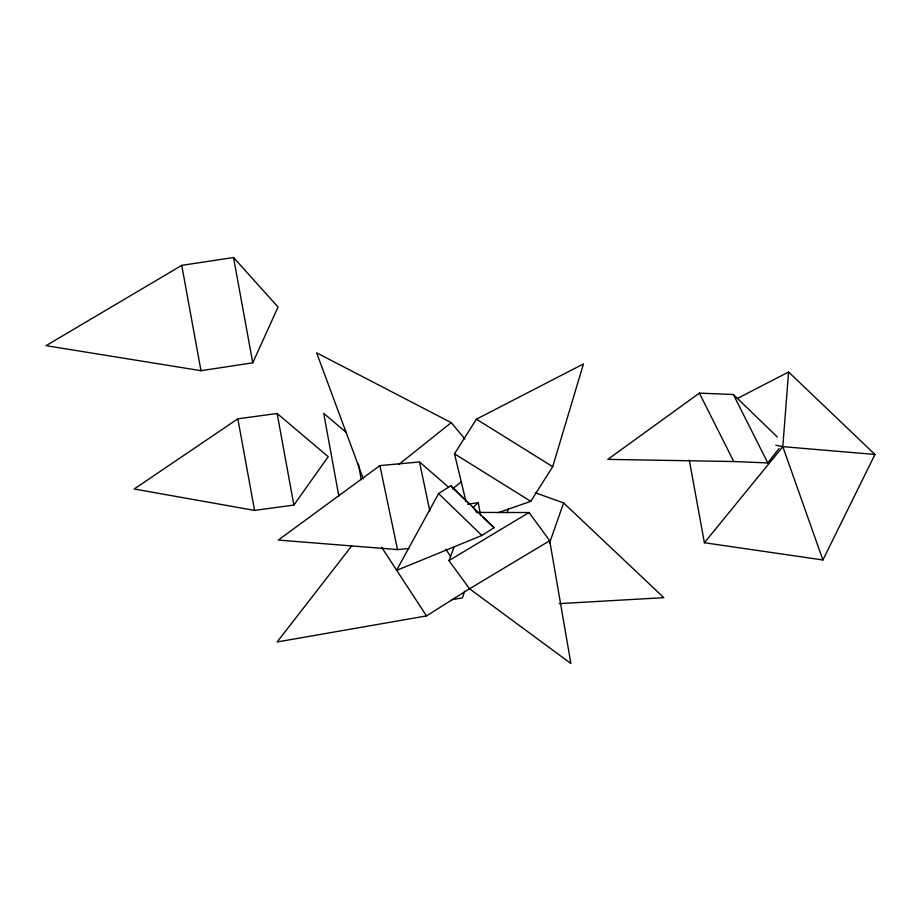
<?xml version="1.0" encoding="UTF-8"?>
<svg xmlns="http://www.w3.org/2000/svg" width="921" height="921" viewBox="0 0 921 921"><rect width="100%" height="100%" fill="white"/><g stroke="black" fill="none" stroke-linecap="round" stroke-linejoin="round"><path stroke-width="1.38" d="M689.299 460.143L704.392 542.734L822.913 559.98L782.804 446.65L788.583 372.003L737.779 398.286M498.157 512.698L530.761 501.335L552.704 466.694L583.454 363.945L476.422 419.17L454.479 453.811L465.934 501.243M464.633 591.247L462.469 597.867L451.497 599.686M506.987 512.916L508.404 508.876M549.423 543.402L563.606 502.947L535.308 492.747M478.92 512.433L529.068 512.525L549.699 540.708L570.893 663.5L469.56 588.784L448.941 560.613L454.076 547.224M252.757 362.816L278.061 307.027L233.52 257.5L181.748 265.363L46.05 345.663L200.985 370.691L252.757 362.816L233.52 257.5M822.913 559.98L874.95 454.467L788.583 372.003M438.603 493.575L396.537 570.41L481.89 535.481L494.036 527.675L450.749 485.77L438.603 493.575L481.89 535.481M293.868 505.065L328.21 456.689L277.14 413.483L237.837 418.813L134.201 488.993L254.564 510.407L293.868 505.065L277.14 413.483M351.695 545.946L277.129 641.96L426.492 615.919L469.848 588.542M777.289 436.957L733.381 394.522L699.361 393.129L607.814 459.372L733.784 461.536L767.792 462.941L779.074 448.446M704.392 542.734L782.804 446.65L874.95 454.467M480.647 515.656L478.264 502.59L473.129 507.552L477.124 512.916M398.643 464.61L451.232 422.635L464.909 439.006M452.499 488.901L461.456 481.764M448.596 487.209L419.516 461.962L379.889 465.589L278.28 540.074L397.515 549.584L408.832 548.548M448.941 560.613L529.068 512.525M469.56 588.784L549.699 540.708M467.672 504.351L478.264 502.59M559.208 603.635L663.822 597.66L563.606 502.947M775.793 445.234L782.804 446.65M451.232 422.635L316.628 352.824L363.335 478.885M476.422 419.17L552.704 466.694M454.479 453.811L530.761 501.335M346.284 432.479L323.72 413.356L338.813 495.947M482.65 516.888L494.036 527.675M450.749 485.77L469.491 504.201M445.868 549.25L450.588 556.48M381.651 547.281L426.492 615.919M733.381 394.522L767.792 462.941M699.361 393.129L733.784 461.536M419.516 461.962L429.796 510.959M379.889 465.589L397.515 549.584M358.442 464.196L361.262 479.691M237.837 418.813L254.564 510.407M181.748 265.363L200.985 370.691"/></g></svg>
